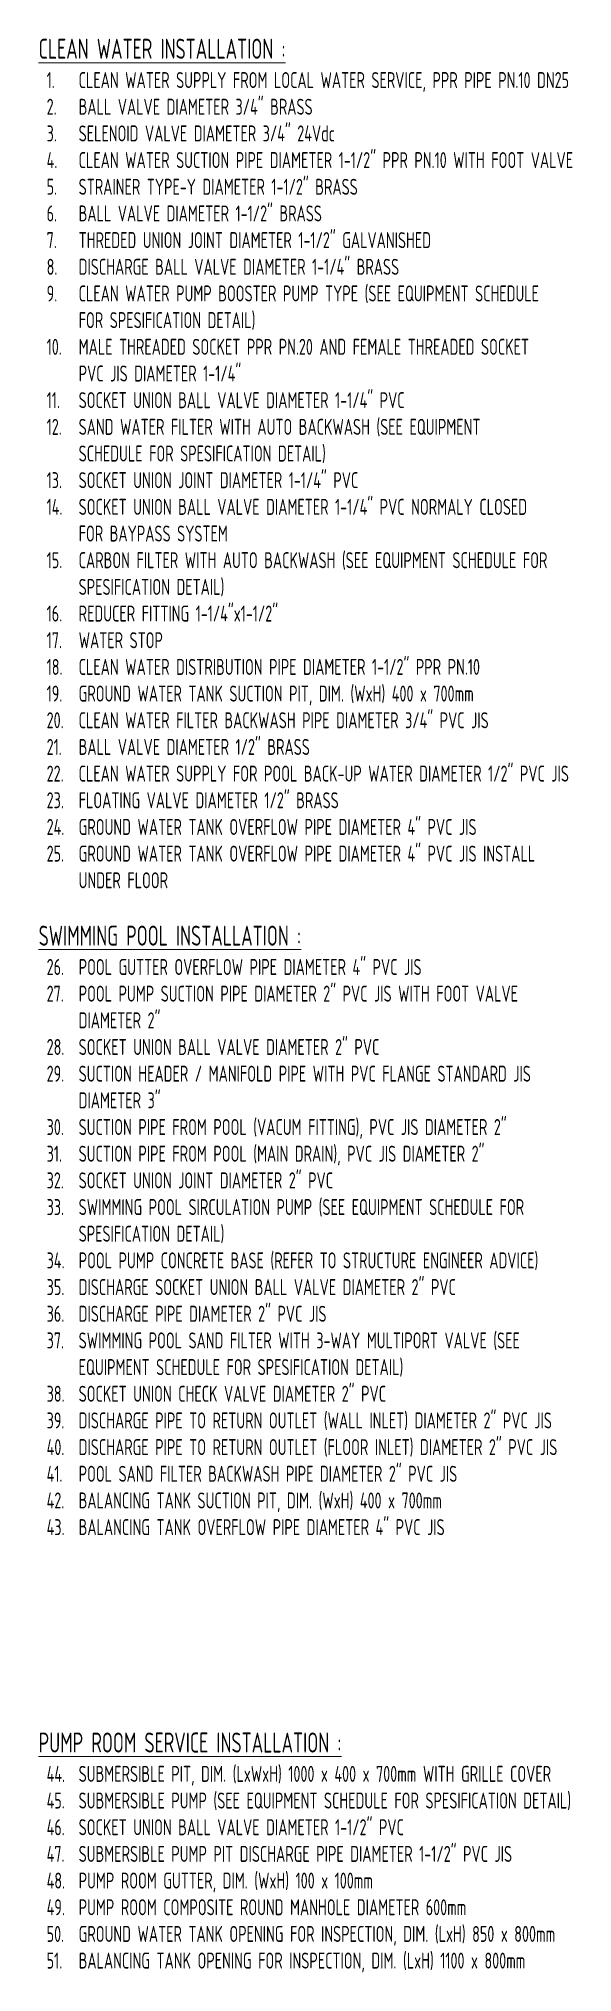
# Model space of a CAD drawing. Header units: inches. Extents: x 167594 to 181104, y -107705 to -91681.
# Drawn here: x 178435 to 181104, y -101787 to -92119 of the extents above; entities that cross this region are included whole.
import ezdxf

# ---------------------------------------------------------------- set-up
doc = ezdxf.new("R2010")
doc.units = ezdxf.units.IN
doc.header["$MEASUREMENT"] = 0
doc.layers.add('wsd-MEP TEXT', color=150, linetype='Continuous', lineweight=18)
doc.styles.add('ARCHQUIK', font='ARCHQUIK.SHX', dxfattribs={"width": 0.75})

msp = doc.modelspace()

# ---------------------------------------------------------------- texts
at = {"layer": 'wsd-MEP TEXT'}
note = msp.add_mtext_static_columns([''] * 3, width=2538.023, gutter_width=207, height=0, dxfattribs=dict(at, insert=(178435.5, -92119.3), char_height=40, attachment_point=1, style='ARCHQUIK'))
for column, words in zip([note] + note.columns.linked_columns, ['\\A1;{\\H2.5x;\\LCLEAN WATER INSTALLATION :\\l\\P\\pi-160,l200,t200;\\H0.8x;1.^ICLEAN WATER SUPPLY FROM LOCAL WATER SERVICE, PPR PIPE PN.10 DN25\\P2.^IBALL VALVE DIAMETER 3/4" BRASS\\P3.^ISELENOID VALVE DIAMETER 3/4" 24Vdc\\P4.^ICLEAN WATER SUCTION PIPE DIAMETER 1-1/2" PPR PN.10 WITH FOOT VALVE\\P5.^ISTRAINER TYPE-Y DIAMETER 1-1/2" BRASS\\P6.^IBALL VALVE DIAMETER 1-1/2" BRASS\\P7.^ITHREDED UNION JOINT DIAMETER 1-1/2" GALVANISHED\\P8.^IDISCHARGE BALL VALVE DIAMETER 1-1/4" BRASS\\P9.^ICLEAN WATER PUMP BOOSTER PUMP TYPE (SEE EQUIPMENT SCHEDULE FOR SPESIFICATION DETAIL)\\P10.^IMALE THREADED SOCKET PPR PN.20 AND FEMALE THREADED SOCKET PVC JIS DIAMETER 1-1/4"\\P11.^ISOCKET UNION BALL VALVE DIAMETER 1-1/4" PVC\\P12.^ISAND WATER FILTER WITH AUTO BACKWASH (SEE EQUIPMENT SCHEDULE FOR SPESIFICATION DETAIL)\\P13.^ISOCKET UNION JOINT DIAMETER 1-1/4" PVC\\P14.^ISOCKET UNION BALL VALVE DIAMETER 1-1/4" PVC NORMALY CLOSED FOR BAYPASS SYSTEM\\P15.^ICARBON FILTER WITH AUTO BACKWASH (SEE EQUIPMENT SCHEDULE FOR SPESIFICATION DETAIL)\\P16.^IREDUCER FITTING 1-1/4"x1-1/2"\\P17.^IWATER STOP\\P18.^ICLEAN WATER DISTRIBUTION PIPE DIAMETER 1-1/2" PPR PN.10\\P19.^IGROUND WATER TANK SUCTION PIT, DIM. (WxH) 400 x 700mm\\P20.^ICLEAN WATER FILTER BACKWASH PIPE DIAMETER 3/4" PVC JIS\\P21.^IBALL VALVE DIAMETER 1/2" BRASS\\P22.^ICLEAN WATER SUPPLY FOR POOL BACK-UP WATER DIAMETER 1/2" PVC JIS\\P23.^IFLOATING VALVE DIAMETER 1/2" BRASS\\P24.^IGROUND WATER TANK OVERFLOW PIPE DIAMETER 4" PVC JIS\\P25.^IGROUND WATER TANK OVERFLOW PIPE DIAMETER 4" PVC JIS INSTALL UNDER FLOOR\\P\\pi0,l0,tz;\\P}', '\\A1;{\\H2.5x;\\LSWIMMING POOL INSTALLATION :\\H0.8x;\\l\\P\\pi-160,l200,t200;26.^IPOOL GUTTER OVERFLOW PIPE DIAMETER 4" PVC JIS\\P27.^IPOOL PUMP SUCTION PIPE DIAMETER 2" PVC JIS WITH FOOT VALVE DIAMETER 2"\\P28.^ISOCKET UNION BALL VALVE DIAMETER 2" PVC\\P29.^ISUCTION HEADER / MANIFOLD PIPE WITH PVC FLANGE STANDARD JIS DIAMETER 3"\\P30.^ISUCTION PIPE FROM POOL (VACUM FITTING), PVC JIS DIAMETER 2"\\P31.^ISUCTION PIPE FROM POOL (MAIN DRAIN), PVC JIS DIAMETER 2"\\P32.^ISOCKET UNION JOINT DIAMETER 2" PVC\\P33.^ISWIMMING POOL SIRCULATION PUMP (SEE EQUIPMENT SCHEDULE FOR SPESIFICATION DETAIL)\\P34.^IPOOL PUMP CONCRETE BASE (REFER TO STRUCTURE ENGINEER ADVICE)\\P35.^IDISCHARGE SOCKET UNION BALL VALVE DIAMETER 2" PVC\\P36.^IDISCHARGE PIPE DIAMETER 2" PVC JIS\\P37.^ISWIMMING POOL SAND FILTER WITH 3-WAY MULTIPORT VALVE (SEE EQUIPMENT SCHEDULE FOR SPESIFICATION DETAIL)\\P38.^ISOCKET UNION CHECK VALVE DIAMETER 2" PVC\\P39.^IDISCHARGE PIPE TO RETURN OUTLET (WALL INLET) DIAMETER 2" PVC JIS\\P40.^IDISCHARGE PIPE TO RETURN OUTLET (FLOOR INLET) DIAMETER 2" PVC JIS\\P41.^IPOOL SAND FILTER BACKWASH PIPE DIAMETER 2" PVC JIS\\P42.^IBALANCING TANK SUCTION PIT, DIM. (WxH) 400 x 700mm\\P43.^IBALANCING TANK OVERFLOW PIPE DIAMETER 4" PVC JIS\\P\\pi0,l0,tz;\\P\\P\\P\\P\\P\\P\\P}', '\\A1;{\\H2.5x;\\LPUMP ROOM SERVICE INSTALLATION :\\H0.8x;\\l\\P\\pi-160,l200,t200;44.^ISUBMERSIBLE PIT, DIM. (LxWxH) 1000 x 400 x 700mm WITH GRILLE COVER\\P45.^ISUBMERSIBLE PUMP (SEE EQUIPMENT SCHEDULE FOR SPESIFICATION DETAIL)\\P46.^ISOCKET UNION BALL VALVE DIAMETER 1-1/2" PVC\\P47.^ISUBMERSIBLE PUMP PIT DISCHARGE PIPE DIAMETER 1-1/2" PVC JIS\\P48.^IPUMP ROOM GUTTER, DIM. (WxH) 100 x 100mm\\P49.^IPUMP ROOM COMPOSITE ROUND MANHOLE DIAMETER 600mm\\P50.^IGROUND WATER TANK OPENING FOR INSPECTION, DIM. (LxH) 850 x 800mm\\P51.^IBALANCING TANK OPENING FOR INSPECTION, DIM. (LxH) 1100 x 800mm }']):
    column.text = words

doc.saveas('drawing.dxf')
